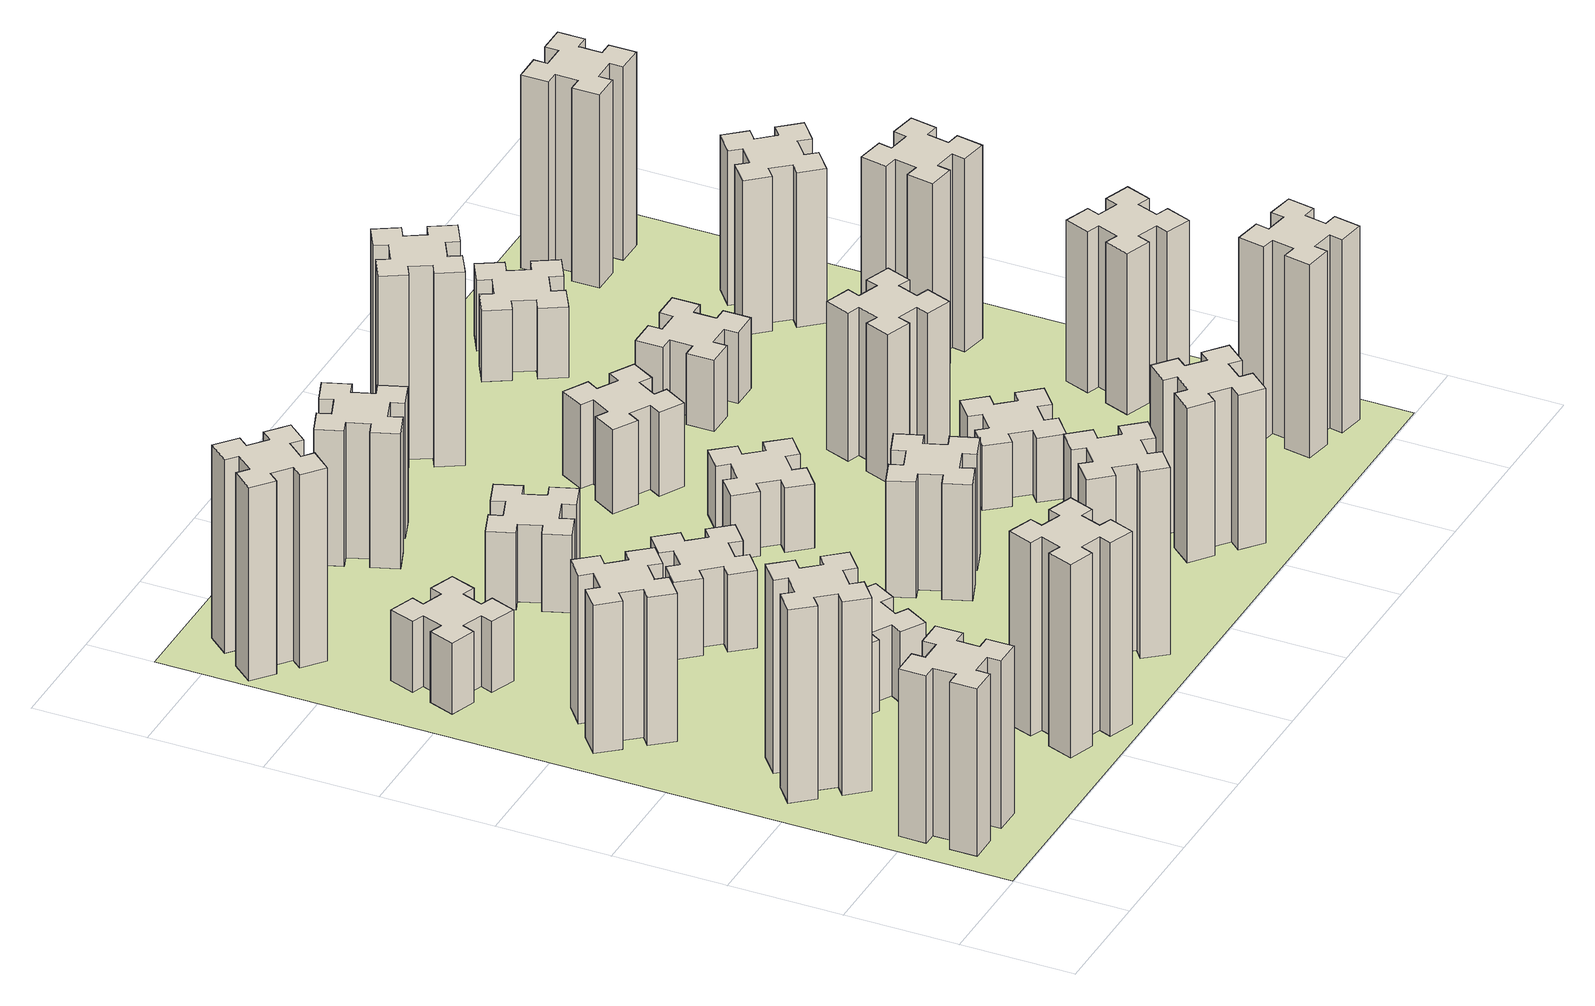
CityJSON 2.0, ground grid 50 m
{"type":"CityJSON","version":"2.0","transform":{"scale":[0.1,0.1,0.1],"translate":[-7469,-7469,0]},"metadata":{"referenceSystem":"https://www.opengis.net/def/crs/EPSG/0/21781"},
"CityObjects":{
"building1":{"type":"Building","attributes":{"class":"1000","function":"1000","usage":"1000","yearOfConstruction":2016,"roofType":"1000","measuredHeight":78,"storeysAboveGround":30,"storeysBelowGround":0},"geometry":[{"type":"Solid","lod":"1","boundaries":[[[[0,1,2,3,4,5,6,7,8,9,10,11,12,13,14,15,16,17,18,19]],[[17,16,20,21]],[[16,15,22,20]],[[15,14,23,22]],[[14,13,24,23]],[[13,12,25,24]],[[12,11,26,25]],[[11,10,27,26]],[[10,9,28,27]],[[9,8,29,28]],[[8,7,30,29]],[[7,6,31,30]],[[6,5,32,31]],[[5,4,33,32]],[[4,3,34,33]],[[3,2,35,34]],[[2,1,36,35]],[[1,0,37,36]],[[0,19,38,37]],[[19,18,39,38]],[[18,17,21,39]],[[24,25,26,27,28,29,30,31,32,33,34,35,36,37,38,39,21,20,22,23]]]]}]},
"building2":{"type":"Building","attributes":{"class":"1000","function":"1000","usage":"1000","yearOfConstruction":2016,"roofType":"1000","measuredHeight":90,"storeysAboveGround":30,"storeysBelowGround":0},"geometry":[{"type":"Solid","lod":"1","boundaries":[[[[40,41,42,43,44,45,46,47,48,49,50,51,52,53,54,55,56,57,58,59]],[[57,56,60,61]],[[56,55,62,60]],[[55,54,63,62]],[[54,53,64,63]],[[53,52,65,64]],[[52,51,66,65]],[[51,50,67,66]],[[50,49,68,67]],[[49,48,69,68]],[[48,47,70,69]],[[47,46,71,70]],[[46,45,72,71]],[[45,44,73,72]],[[44,43,74,73]],[[43,42,75,74]],[[42,41,76,75]],[[41,40,77,76]],[[40,59,78,77]],[[59,58,79,78]],[[58,57,61,79]],[[64,65,66,67,68,69,70,71,72,73,74,75,76,77,78,79,61,60,62,63]]]]}]},
"building3":{"type":"Building","attributes":{"class":"1000","function":"1000","usage":"1000","yearOfConstruction":2016,"roofType":"1000","measuredHeight":69,"storeysAboveGround":30,"storeysBelowGround":0},"geometry":[{"type":"Solid","lod":"1","boundaries":[[[[80,81,82,83,84,85,86,87,88,89,90,91,92,93,94,95,96,97,98,99]],[[97,96,100,101]],[[96,95,102,100]],[[95,94,103,102]],[[94,93,104,103]],[[93,92,105,104]],[[92,91,106,105]],[[91,90,107,106]],[[90,89,108,107]],[[89,88,109,108]],[[88,87,110,109]],[[87,86,111,110]],[[86,85,112,111]],[[85,84,113,112]],[[84,83,114,113]],[[83,82,115,114]],[[82,81,116,115]],[[81,80,117,116]],[[80,99,118,117]],[[99,98,119,118]],[[98,97,101,119]],[[104,105,106,107,108,109,110,111,112,113,114,115,116,117,118,119,101,100,102,103]]]]}]},
"building4":{"type":"Building","attributes":{"class":"1000","function":"1000","usage":"1000","yearOfConstruction":2016,"roofType":"1000","measuredHeight":33,"storeysAboveGround":30,"storeysBelowGround":0},"geometry":[{"type":"Solid","lod":"1","boundaries":[[[[120,121,122,123,124,125,126,127,128,129,130,131,132,133,134,135,136,137,138,139]],[[137,136,140,141]],[[136,135,142,140]],[[135,134,143,142]],[[134,133,144,143]],[[133,132,145,144]],[[132,131,146,145]],[[131,130,147,146]],[[130,129,148,147]],[[129,128,149,148]],[[128,127,150,149]],[[127,126,151,150]],[[126,125,152,151]],[[125,124,153,152]],[[124,123,154,153]],[[123,122,155,154]],[[122,121,156,155]],[[121,120,157,156]],[[120,139,158,157]],[[139,138,159,158]],[[138,137,141,159]],[[144,145,146,147,148,149,150,151,152,153,154,155,156,157,158,159,141,140,142,143]]]]}]},
"building5":{"type":"Building","attributes":{"class":"1000","function":"1000","usage":"1000","yearOfConstruction":2016,"roofType":"1000","measuredHeight":90,"storeysAboveGround":30,"storeysBelowGround":0},"geometry":[{"type":"Solid","lod":"1","boundaries":[[[[160,161,162,163,164,165,166,167,168,169,170,171,172,173,174,175,176,177,178,179]],[[177,176,180,181]],[[176,175,182,180]],[[175,174,183,182]],[[174,173,184,183]],[[173,172,185,184]],[[172,171,186,185]],[[171,170,187,186]],[[170,169,188,187]],[[169,168,189,188]],[[168,167,190,189]],[[167,166,191,190]],[[166,165,192,191]],[[165,164,193,192]],[[164,163,194,193]],[[163,162,195,194]],[[162,161,196,195]],[[161,160,197,196]],[[160,179,198,197]],[[179,178,199,198]],[[178,177,181,199]],[[184,185,186,187,188,189,190,191,192,193,194,195,196,197,198,199,181,180,182,183]]]]}]},
"building6":{"type":"Building","attributes":{"class":"1000","function":"1000","usage":"1000","yearOfConstruction":2016,"roofType":"1000","measuredHeight":90,"storeysAboveGround":30,"storeysBelowGround":0},"geometry":[{"type":"Solid","lod":"1","boundaries":[[[[200,201,202,203,204,205,206,207,208,209,210,211,212,213,214,215,216,217,218,219]],[[217,216,220,221]],[[216,215,222,220]],[[215,214,223,222]],[[214,213,224,223]],[[213,212,225,224]],[[212,211,226,225]],[[211,210,227,226]],[[210,209,228,227]],[[209,208,229,228]],[[208,207,230,229]],[[207,206,231,230]],[[206,205,232,231]],[[205,204,233,232]],[[204,203,234,233]],[[203,202,235,234]],[[202,201,236,235]],[[201,200,237,236]],[[200,219,238,237]],[[219,218,239,238]],[[218,217,221,239]],[[224,225,226,227,228,229,230,231,232,233,234,235,236,237,238,239,221,220,222,223]]]]}]},
"building7":{"type":"Building","attributes":{"class":"1000","function":"1000","usage":"1000","yearOfConstruction":2016,"roofType":"1000","measuredHeight":33,"storeysAboveGround":30,"storeysBelowGround":0},"geometry":[{"type":"Solid","lod":"1","boundaries":[[[[240,241,242,243,244,245,246,247,248,249,250,251,252,253,254,255,256,257,258,259]],[[257,256,260,261]],[[256,255,262,260]],[[255,254,263,262]],[[254,253,264,263]],[[253,252,265,264]],[[252,251,266,265]],[[251,250,267,266]],[[250,249,268,267]],[[249,248,269,268]],[[248,247,270,269]],[[247,246,271,270]],[[246,245,272,271]],[[245,244,273,272]],[[244,243,274,273]],[[243,242,275,274]],[[242,241,276,275]],[[241,240,277,276]],[[240,259,278,277]],[[259,258,279,278]],[[258,257,261,279]],[[264,265,266,267,268,269,270,271,272,273,274,275,276,277,278,279,261,260,262,263]]]]}]},
"building8":{"type":"Building","attributes":{"class":"1000","function":"1000","usage":"1000","yearOfConstruction":2016,"roofType":"1000","measuredHeight":36,"storeysAboveGround":30,"storeysBelowGround":0},"geometry":[{"type":"Solid","lod":"1","boundaries":[[[[280,281,282,283,284,285,286,287,288,289,290,291,292,293,294,295,296,297,298,299]],[[297,296,300,301]],[[296,295,302,300]],[[295,294,303,302]],[[294,293,304,303]],[[293,292,305,304]],[[292,291,306,305]],[[291,290,307,306]],[[290,289,308,307]],[[289,288,309,308]],[[288,287,310,309]],[[287,286,311,310]],[[286,285,312,311]],[[285,284,313,312]],[[284,283,314,313]],[[283,282,315,314]],[[282,281,316,315]],[[281,280,317,316]],[[280,299,318,317]],[[299,298,319,318]],[[298,297,301,319]],[[304,305,306,307,308,309,310,311,312,313,314,315,316,317,318,319,301,300,302,303]]]]}]},
"building9":{"type":"Building","attributes":{"class":"1000","function":"1000","usage":"1000","yearOfConstruction":2016,"roofType":"1000","measuredHeight":87,"storeysAboveGround":30,"storeysBelowGround":0},"geometry":[{"type":"Solid","lod":"1","boundaries":[[[[320,321,322,323,324,325,326,327,328,329,330,331,332,333,334,335,336,337,338,339]],[[337,336,340,341]],[[336,335,342,340]],[[335,334,343,342]],[[334,333,344,343]],[[333,332,345,344]],[[332,331,346,345]],[[331,330,347,346]],[[330,329,348,347]],[[329,328,349,348]],[[328,327,350,349]],[[327,326,351,350]],[[326,325,352,351]],[[325,324,353,352]],[[324,323,354,353]],[[323,322,355,354]],[[322,321,356,355]],[[321,320,357,356]],[[320,339,358,357]],[[339,338,359,358]],[[338,337,341,359]],[[344,345,346,347,348,349,350,351,352,353,354,355,356,357,358,359,341,340,342,343]]]]}]},
"building10":{"type":"Building","attributes":{"class":"1000","function":"1000","usage":"1000","yearOfConstruction":2016,"roofType":"1000","measuredHeight":36,"storeysAboveGround":30,"storeysBelowGround":0},"geometry":[{"type":"Solid","lod":"1","boundaries":[[[[360,361,362,363,364,365,366,367,368,369,370,371,372,373,374,375,376,377,378,379]],[[377,376,380,381]],[[376,375,382,380]],[[375,374,383,382]],[[374,373,384,383]],[[373,372,385,384]],[[372,371,386,385]],[[371,370,387,386]],[[370,369,388,387]],[[369,368,389,388]],[[368,367,390,389]],[[367,366,391,390]],[[366,365,392,391]],[[365,364,393,392]],[[364,363,394,393]],[[363,362,395,394]],[[362,361,396,395]],[[361,360,397,396]],[[360,379,398,397]],[[379,378,399,398]],[[378,377,381,399]],[[384,385,386,387,388,389,390,391,392,393,394,395,396,397,398,399,381,380,382,383]]]]}]},
"building11":{"type":"Building","attributes":{"class":"1000","function":"1000","usage":"1000","yearOfConstruction":2016,"roofType":"1000","measuredHeight":63,"storeysAboveGround":30,"storeysBelowGround":0},"geometry":[{"type":"Solid","lod":"1","boundaries":[[[[400,401,402,403,404,405,406,407,408,409,410,411,412,413,414,415,416,417,418,419]],[[417,416,420,421]],[[416,415,422,420]],[[415,414,423,422]],[[414,413,424,423]],[[413,412,425,424]],[[412,411,426,425]],[[411,410,427,426]],[[410,409,428,427]],[[409,408,429,428]],[[408,407,430,429]],[[407,406,431,430]],[[406,405,432,431]],[[405,404,433,432]],[[404,403,434,433]],[[403,402,435,434]],[[402,401,436,435]],[[401,400,437,436]],[[400,419,438,437]],[[419,418,439,438]],[[418,417,421,439]],[[424,425,426,427,428,429,430,431,432,433,434,435,436,437,438,439,421,420,422,423]]]]}]},
"building12":{"type":"Building","attributes":{"class":"1000","function":"1000","usage":"1000","yearOfConstruction":2016,"roofType":"1000","measuredHeight":54,"storeysAboveGround":30,"storeysBelowGround":0},"geometry":[{"type":"Solid","lod":"1","boundaries":[[[[440,441,442,443,444,445,446,447,448,449,450,451,452,453,454,455,456,457,458,459]],[[457,456,460,461]],[[456,455,462,460]],[[455,454,463,462]],[[454,453,464,463]],[[453,452,465,464]],[[452,451,466,465]],[[451,450,467,466]],[[450,449,468,467]],[[449,448,469,468]],[[448,447,470,469]],[[447,446,471,470]],[[446,445,472,471]],[[445,444,473,472]],[[444,443,474,473]],[[443,442,475,474]],[[442,441,476,475]],[[441,440,477,476]],[[440,459,478,477]],[[459,458,479,478]],[[458,457,461,479]],[[464,465,466,467,468,469,470,471,472,473,474,475,476,477,478,479,461,460,462,463]]]]}]},
"building13":{"type":"Building","attributes":{"class":"1000","function":"1000","usage":"1000","yearOfConstruction":2016,"roofType":"1000","measuredHeight":30,"storeysAboveGround":30,"storeysBelowGround":0},"geometry":[{"type":"Solid","lod":"1","boundaries":[[[[480,481,482,483,484,485,486,487,488,489,490,491,492,493,494,495,496,497,498,499]],[[497,496,500,501]],[[496,495,502,500]],[[495,494,503,502]],[[494,493,504,503]],[[493,492,505,504]],[[492,491,506,505]],[[491,490,507,506]],[[490,489,508,507]],[[489,488,509,508]],[[488,487,510,509]],[[487,486,511,510]],[[486,485,512,511]],[[485,484,513,512]],[[484,483,514,513]],[[483,482,515,514]],[[482,481,516,515]],[[481,480,517,516]],[[480,499,518,517]],[[499,498,519,518]],[[498,497,501,519]],[[504,505,506,507,508,509,510,511,512,513,514,515,516,517,518,519,501,500,502,503]]]]}]},
"building14":{"type":"Building","attributes":{"class":"1000","function":"1000","usage":"1000","yearOfConstruction":2016,"roofType":"1000","measuredHeight":72,"storeysAboveGround":30,"storeysBelowGround":0},"geometry":[{"type":"Solid","lod":"1","boundaries":[[[[520,521,522,523,524,525,526,527,528,529,530,531,532,533,534,535,536,537,538,539]],[[537,536,540,541]],[[536,535,542,540]],[[535,534,543,542]],[[534,533,544,543]],[[533,532,545,544]],[[532,531,546,545]],[[531,530,547,546]],[[530,529,548,547]],[[529,528,549,548]],[[528,527,550,549]],[[527,526,551,550]],[[526,525,552,551]],[[525,524,553,552]],[[524,523,554,553]],[[523,522,555,554]],[[522,521,556,555]],[[521,520,557,556]],[[520,539,558,557]],[[539,538,559,558]],[[538,537,541,559]],[[544,545,546,547,548,549,550,551,552,553,554,555,556,557,558,559,541,540,542,543]]]]}]},
"building15":{"type":"Building","attributes":{"class":"1000","function":"1000","usage":"1000","yearOfConstruction":2016,"roofType":"1000","measuredHeight":39,"storeysAboveGround":30,"storeysBelowGround":0},"geometry":[{"type":"Solid","lod":"1","boundaries":[[[[560,561,562,563,564,565,566,567,568,569,570,571,572,573,574,575,576,577,578,579]],[[577,576,580,581]],[[576,575,582,580]],[[575,574,583,582]],[[574,573,584,583]],[[573,572,585,584]],[[572,571,586,585]],[[571,570,587,586]],[[570,569,588,587]],[[569,568,589,588]],[[568,567,590,589]],[[567,566,591,590]],[[566,565,592,591]],[[565,564,593,592]],[[564,563,594,593]],[[563,562,595,594]],[[562,561,596,595]],[[561,560,597,596]],[[560,579,598,597]],[[579,578,599,598]],[[578,577,581,599]],[[584,585,586,587,588,589,590,591,592,593,594,595,596,597,598,599,581,580,582,583]]]]}]},
"building16":{"type":"Building","attributes":{"class":"1000","function":"1000","usage":"1000","yearOfConstruction":2016,"roofType":"1000","measuredHeight":90,"storeysAboveGround":30,"storeysBelowGround":0},"geometry":[{"type":"Solid","lod":"1","boundaries":[[[[600,601,602,603,604,605,606,607,608,609,610,611,612,613,614,615,616,617,618,619]],[[617,616,620,621]],[[616,615,622,620]],[[615,614,623,622]],[[614,613,624,623]],[[613,612,625,624]],[[612,611,626,625]],[[611,610,627,626]],[[610,609,628,627]],[[609,608,629,628]],[[608,607,630,629]],[[607,606,631,630]],[[606,605,632,631]],[[605,604,633,632]],[[604,603,634,633]],[[603,602,635,634]],[[602,601,636,635]],[[601,600,637,636]],[[600,619,638,637]],[[619,618,639,638]],[[618,617,621,639]],[[624,625,626,627,628,629,630,631,632,633,634,635,636,637,638,639,621,620,622,623]]]]}]},
"building17":{"type":"Building","attributes":{"class":"1000","function":"1000","usage":"1000","yearOfConstruction":2016,"roofType":"1000","measuredHeight":30,"storeysAboveGround":30,"storeysBelowGround":0},"geometry":[{"type":"Solid","lod":"1","boundaries":[[[[640,641,642,643,644,645,646,647,648,649,650,651,652,653,654,655,656,657,658,659]],[[657,656,660,661]],[[656,655,662,660]],[[655,654,663,662]],[[654,653,664,663]],[[653,652,665,664]],[[652,651,666,665]],[[651,650,667,666]],[[650,649,668,667]],[[649,648,669,668]],[[648,647,670,669]],[[647,646,671,670]],[[646,645,672,671]],[[645,644,673,672]],[[644,643,674,673]],[[643,642,675,674]],[[642,641,676,675]],[[641,640,677,676]],[[640,659,678,677]],[[659,658,679,678]],[[658,657,661,679]],[[664,665,666,667,668,669,670,671,672,673,674,675,676,677,678,679,661,660,662,663]]]]}]},
"building18":{"type":"Building","attributes":{"class":"1000","function":"1000","usage":"1000","yearOfConstruction":2016,"roofType":"1000","measuredHeight":69,"storeysAboveGround":30,"storeysBelowGround":0},"geometry":[{"type":"Solid","lod":"1","boundaries":[[[[680,681,682,683,684,685,686,687,688,689,690,691,692,693,694,695,696,697,698,699]],[[697,696,700,701]],[[696,695,702,700]],[[695,694,703,702]],[[694,693,704,703]],[[693,692,705,704]],[[692,691,706,705]],[[691,690,707,706]],[[690,689,708,707]],[[689,688,709,708]],[[688,687,710,709]],[[687,686,711,710]],[[686,685,712,711]],[[685,684,713,712]],[[684,683,714,713]],[[683,682,715,714]],[[682,681,716,715]],[[681,680,717,716]],[[680,699,718,717]],[[699,698,719,718]],[[698,697,701,719]],[[704,705,706,707,708,709,710,711,712,713,714,715,716,717,718,719,701,700,702,703]]]]}]},
"building19":{"type":"Building","attributes":{"class":"1000","function":"1000","usage":"1000","yearOfConstruction":2016,"roofType":"1000","measuredHeight":33,"storeysAboveGround":30,"storeysBelowGround":0},"geometry":[{"type":"Solid","lod":"1","boundaries":[[[[720,721,722,723,724,725,726,727,728,729,730,731,732,733,734,735,736,737,738,739]],[[737,736,740,741]],[[736,735,742,740]],[[735,734,743,742]],[[734,733,744,743]],[[733,732,745,744]],[[732,731,746,745]],[[731,730,747,746]],[[730,729,748,747]],[[729,728,749,748]],[[728,727,750,749]],[[727,726,751,750]],[[726,725,752,751]],[[725,724,753,752]],[[724,723,754,753]],[[723,722,755,754]],[[722,721,756,755]],[[721,720,757,756]],[[720,739,758,757]],[[739,738,759,758]],[[738,737,741,759]],[[744,745,746,747,748,749,750,751,752,753,754,755,756,757,758,759,741,740,742,743]]]]}]},
"building20":{"type":"Building","attributes":{"class":"1000","function":"1000","usage":"1000","yearOfConstruction":2016,"roofType":"1000","measuredHeight":90,"storeysAboveGround":30,"storeysBelowGround":0},"geometry":[{"type":"Solid","lod":"1","boundaries":[[[[760,761,762,763,764,765,766,767,768,769,770,771,772,773,774,775,776,777,778,779]],[[777,776,780,781]],[[776,775,782,780]],[[775,774,783,782]],[[774,773,784,783]],[[773,772,785,784]],[[772,771,786,785]],[[771,770,787,786]],[[770,769,788,787]],[[769,768,789,788]],[[768,767,790,789]],[[767,766,791,790]],[[766,765,792,791]],[[765,764,793,792]],[[764,763,794,793]],[[763,762,795,794]],[[762,761,796,795]],[[761,760,797,796]],[[760,779,798,797]],[[779,778,799,798]],[[778,777,781,799]],[[784,785,786,787,788,789,790,791,792,793,794,795,796,797,798,799,781,780,782,783]]]]}]},
"building21":{"type":"Building","attributes":{"class":"1000","function":"1000","usage":"1000","yearOfConstruction":2016,"roofType":"1000","measuredHeight":33,"storeysAboveGround":30,"storeysBelowGround":0},"geometry":[{"type":"Solid","lod":"1","boundaries":[[[[800,801,802,803,804,805,806,807,808,809,810,811,812,813,814,815,816,817,818,819]],[[817,816,820,821]],[[816,815,822,820]],[[815,814,823,822]],[[814,813,824,823]],[[813,812,825,824]],[[812,811,826,825]],[[811,810,827,826]],[[810,809,828,827]],[[809,808,829,828]],[[808,807,830,829]],[[807,806,831,830]],[[806,805,832,831]],[[805,804,833,832]],[[804,803,834,833]],[[803,802,835,834]],[[802,801,836,835]],[[801,800,837,836]],[[800,819,838,837]],[[819,818,839,838]],[[818,817,821,839]],[[824,825,826,827,828,829,830,831,832,833,834,835,836,837,838,839,821,820,822,823]]]]}]},
"building22":{"type":"Building","attributes":{"class":"1000","function":"1000","usage":"1000","yearOfConstruction":2016,"roofType":"1000","measuredHeight":75,"storeysAboveGround":30,"storeysBelowGround":0},"geometry":[{"type":"Solid","lod":"1","boundaries":[[[[840,841,842,843,844,845,846,847,848,849,850,851,852,853,854,855,856,857,858,859]],[[857,856,860,861]],[[856,855,862,860]],[[855,854,863,862]],[[854,853,864,863]],[[853,852,865,864]],[[852,851,866,865]],[[851,850,867,866]],[[850,849,868,867]],[[849,848,869,868]],[[848,847,870,869]],[[847,846,871,870]],[[846,845,872,871]],[[845,844,873,872]],[[844,843,874,873]],[[843,842,875,874]],[[842,841,876,875]],[[841,840,877,876]],[[840,859,878,877]],[[859,858,879,878]],[[858,857,861,879]],[[864,865,866,867,868,869,870,871,872,873,874,875,876,877,878,879,861,860,862,863]]]]}]},
"building23":{"type":"Building","attributes":{"class":"1000","function":"1000","usage":"1000","yearOfConstruction":2016,"roofType":"1000","measuredHeight":90,"storeysAboveGround":30,"storeysBelowGround":0},"geometry":[{"type":"Solid","lod":"1","boundaries":[[[[880,881,882,883,884,885,886,887,888,889,890,891,892,893,894,895,896,897,898,899]],[[897,896,900,901]],[[896,895,902,900]],[[895,894,903,902]],[[894,893,904,903]],[[893,892,905,904]],[[892,891,906,905]],[[891,890,907,906]],[[890,889,908,907]],[[889,888,909,908]],[[888,887,910,909]],[[887,886,911,910]],[[886,885,912,911]],[[885,884,913,912]],[[884,883,914,913]],[[883,882,915,914]],[[882,881,916,915]],[[881,880,917,916]],[[880,899,918,917]],[[899,898,919,918]],[[898,897,901,919]],[[904,905,906,907,908,909,910,911,912,913,914,915,916,917,918,919,901,900,902,903]]]]}]},
"building24":{"type":"Building","attributes":{"class":"1000","function":"1000","usage":"1000","yearOfConstruction":2016,"roofType":"1000","measuredHeight":72,"storeysAboveGround":30,"storeysBelowGround":0},"geometry":[{"type":"Solid","lod":"1","boundaries":[[[[920,921,922,923,924,925,926,927,928,929,930,931,932,933,934,935,936,937,938,939]],[[937,936,940,941]],[[936,935,942,940]],[[935,934,943,942]],[[934,933,944,943]],[[933,932,945,944]],[[932,931,946,945]],[[931,930,947,946]],[[930,929,948,947]],[[929,928,949,948]],[[928,927,950,949]],[[927,926,951,950]],[[926,925,952,951]],[[925,924,953,952]],[[924,923,954,953]],[[923,922,955,954]],[[922,921,956,955]],[[921,920,957,956]],[[920,939,958,957]],[[939,938,959,958]],[[938,937,941,959]],[[944,945,946,947,948,949,950,951,952,953,954,955,956,957,958,959,941,940,942,943]]]]}]},
"building25":{"type":"Building","attributes":{"class":"1000","function":"1000","usage":"1000","yearOfConstruction":2016,"roofType":"1000","measuredHeight":90,"storeysAboveGround":30,"storeysBelowGround":0},"geometry":[{"type":"Solid","lod":"1","boundaries":[[[[960,961,962,963,964,965,966,967,968,969,970,971,972,973,974,975,976,977,978,979]],[[977,976,980,981]],[[976,975,982,980]],[[975,974,983,982]],[[974,973,984,983]],[[973,972,985,984]],[[972,971,986,985]],[[971,970,987,986]],[[970,969,988,987]],[[969,968,989,988]],[[968,967,990,989]],[[967,966,991,990]],[[966,965,992,991]],[[965,964,993,992]],[[964,963,994,993]],[[963,962,995,994]],[[962,961,996,995]],[[961,960,997,996]],[[960,979,998,997]],[[979,978,999,998]],[[978,977,981,999]],[[984,985,986,987,988,989,990,991,992,993,994,995,996,997,998,999,981,980,982,983]]]]}]},
"landuse1":{"type":"LandUse","attributes":{"name":"plot1","function":"1010"},"geometry":[{"type":"MultiSurface","lod":"1","boundaries":[[[1000,1001,1002,1003]]]}]}
},
"vertices":[
[165,425,0],[165,325,0],[105,325,0],[105,205,0],[225,205,0],[225,265,0],[325,265,0],[325,205,0],[445,205,0],[445,325,0],[385,325,0],[385,425,0],[445,425,0],[445,545,0],[325,545,0],[325,485,0],[225,485,0],[225,545,0],[105,545,0],[105,425,0],[225,485,780],[225,545,780],[325,485,780],[325,545,780],[445,545,780],[445,425,780],[385,425,780],[385,325,780],[445,325,780],[445,205,780],[325,205,780],[325,265,780],[225,265,780],[225,205,780],[105,205,780],[105,325,780],[165,325,780],[165,425,780],[105,425,780],[105,545,780],
[492,1048,0],[427,1124,0],[473,1163,0],[396,1255,0],[304,1178,0],[343,1132,0],[266,1067,0],[228,1113,0],[136,1036,0],[213,944,0],[259,983,0],[323,906,0],[277,868,0],[354,776,0],[446,853,0],[408,899,0],[484,963,0],[523,917,0],[615,994,0],[538,1086,0],[484,963,900],[523,917,900],[408,899,900],[446,853,900],[354,776,900],[277,868,900],[323,906,900],[259,983,900],[213,944,900],[136,1036,900],[228,1113,900],[266,1067,900],[343,1132,900],[304,1178,900],[396,1255,900],[473,1163,900],[427,1124,900],[492,1048,900],[538,1086,900],[615,994,900],
[492,1888,0],[427,1964,0],[473,2003,0],[396,2095,0],[304,2018,0],[343,1972,0],[266,1907,0],[228,1953,0],[136,1876,0],[213,1784,0],[259,1823,0],[323,1746,0],[277,1708,0],[354,1616,0],[446,1693,0],[408,1739,0],[484,1803,0],[523,1757,0],[615,1834,0],[538,1926,0],[484,1803,690],[523,1757,690],[408,1739,690],[446,1693,690],[354,1616,690],[277,1708,690],[323,1746,690],[259,1823,690],[213,1784,690],[136,1876,690],[228,1953,690],[266,1907,690],[343,1972,690],[304,2018,690],[396,2095,690],[473,2003,690],[427,1964,690],[492,1888,690],[538,1926,690],[615,1834,690],
[291,2509,0],[385,2475,0],[364,2419,0],[477,2377,0],[518,2490,0],[462,2511,0],[496,2605,0],[552,2584,0],[593,2697,0],[480,2738,0],[460,2682,0],[366,2716,0],[387,2772,0],[274,2813,0],[233,2700,0],[289,2680,0],[255,2586,0],[199,2607,0],[157,2494,0],[270,2453,0],[255,2586,330],[199,2607,330],[289,2680,330],[233,2700,330],[274,2813,330],[387,2772,330],[366,2716,330],[460,2682,330],[480,2738,330],[593,2697,330],[552,2584,330],[496,2605,330],[462,2511,330],[518,2490,330],[477,2377,330],[364,2419,330],[385,2475,330],[291,2509,330],[270,2453,330],[157,2494,330],
[1029,360,0],[995,266,0],[939,287,0],[897,174,0],[1010,133,0],[1031,189,0],[1125,155,0],[1104,99,0],[1217,57,0],[1258,170,0],[1202,191,0],[1236,285,0],[1292,264,0],[1333,377,0],[1220,418,0],[1200,362,0],[1106,396,0],[1127,452,0],[1014,493,0],[973,380,0],[1106,396,900],[1127,452,900],[1200,362,900],[1220,418,900],[1333,377,900],[1292,264,900],[1236,285,900],[1202,191,900],[1258,170,900],[1217,57,900],[1104,99,900],[1125,155,900],[1031,189,900],[1010,133,900],[897,174,900],[939,287,900],[995,266,900],[1029,360,900],[973,380,900],[1014,493,900],
[384,3387,0],[308,3452,0],[346,3498,0],[254,3575,0],[177,3483,0],[223,3444,0],[159,3368,0],[113,3406,0],[36,3314,0],[128,3237,0],[166,3283,0],[243,3219,0],[204,3173,0],[296,3096,0],[373,3188,0],[327,3226,0],[392,3303,0],[438,3264,0],[515,3356,0],[423,3433,0],[392,3303,900],[438,3264,900],[327,3226,900],[373,3188,900],[296,3096,900],[204,3173,900],[243,3219,900],[166,3283,900],[128,3237,900],[36,3314,900],[113,3406,900],[159,3368,900],[223,3444,900],[177,3483,900],[254,3575,900],[346,3498,900],[308,3452,900],[384,3387,900],[423,3433,900],[515,3356,900],
[1086,1017,0],[1136,1104,0],[1188,1074,0],[1248,1178,0],[1144,1238,0],[1114,1186,0],[1027,1236,0],[1057,1288,0],[953,1348,0],[893,1244,0],[945,1214,0],[895,1127,0],[843,1157,0],[783,1053,0],[887,993,0],[917,1045,0],[1004,995,0],[974,943,0],[1078,883,0],[1138,987,0],[1004,995,330],[974,943,330],[917,1045,330],[887,993,330],[783,1053,330],[843,1157,330],[895,1127,330],[945,1214,330],[893,1244,330],[953,1348,330],[1057,1288,330],[1027,1236,330],[1114,1186,330],[1144,1238,330],[1248,1178,330],[1188,1074,330],[1136,1104,330],[1086,1017,330],[1138,987,330],[1078,883,330],
[1083,1972,0],[1006,1907,0],[968,1953,0],[876,1876,0],[953,1784,0],[999,1823,0],[1063,1746,0],[1017,1708,0],[1094,1616,0],[1186,1693,0],[1148,1739,0],[1224,1803,0],[1263,1757,0],[1355,1834,0],[1278,1926,0],[1232,1888,0],[1167,1964,0],[1213,2003,0],[1136,2095,0],[1044,2018,0],[1167,1964,360],[1213,2003,360],[1232,1888,360],[1278,1926,360],[1355,1834,360],[1263,1757,360],[1224,1803,360],[1148,1739,360],[1186,1693,360],[1094,1616,360],[1017,1708,360],[1063,1746,360],[999,1823,360],[953,1784,360],[876,1876,360],[968,1953,360],[1006,1907,360],[1083,1972,360],[1044,2018,360],[1136,2095,360],
[1639,343,0],[1703,266,0],[1657,228,0],[1734,136,0],[1826,213,0],[1788,259,0],[1864,323,0],[1903,277,0],[1995,354,0],[1918,446,0],[1872,408,0],[1807,484,0],[1853,523,0],[1776,615,0],[1684,538,0],[1723,492,0],[1646,427,0],[1608,473,0],[1516,396,0],[1593,304,0],[1646,427,870],[1608,473,870],[1723,492,870],[1684,538,870],[1776,615,870],[1853,523,870],[1807,484,870],[1872,408,870],[1918,446,870],[1995,354,870],[1903,277,870],[1864,323,870],[1788,259,870],[1826,213,870],[1734,136,870],[1657,228,870],[1703,266,870],[1639,343,870],[1593,304,870],[1516,396,870],
[1106,2475,0],[1200,2509,0],[1220,2453,0],[1333,2494,0],[1292,2607,0],[1236,2586,0],[1202,2680,0],[1258,2700,0],[1217,2813,0],[1104,2772,0],[1125,2716,0],[1031,2682,0],[1010,2738,0],[897,2697,0],[939,2584,0],[995,2605,0],[1029,2511,0],[973,2490,0],[1014,2377,0],[1127,2419,0],[1029,2511,360],[973,2490,360],[995,2605,360],[939,2584,360],[897,2697,360],[1010,2738,360],[1031,2682,360],[1125,2716,360],[1104,2772,360],[1217,2813,360],[1258,2700,360],[1202,2680,360],[1236,2586,360],[1292,2607,360],[1333,2494,360],[1220,2453,360],[1200,2509,360],[1106,2475,360],[1127,2419,360],[1014,2377,360],
[1125,3456,0],[1031,3422,0],[1010,3478,0],[897,3437,0],[939,3324,0],[995,3345,0],[1029,3251,0],[973,3230,0],[1014,3117,0],[1127,3159,0],[1106,3215,0],[1200,3249,0],[1220,3193,0],[1333,3234,0],[1292,3347,0],[1236,3326,0],[1202,3420,0],[1258,3440,0],[1217,3553,0],[1104,3512,0],[1202,3420,630],[1258,3440,630],[1236,3326,630],[1292,3347,630],[1333,3234,630],[1220,3193,630],[1200,3249,630],[1106,3215,630],[1127,3159,630],[1014,3117,630],[973,3230,630],[1029,3251,630],[995,3345,630],[939,3324,630],[897,3437,630],[1010,3478,630],[1031,3422,630],[1125,3456,630],[1104,3512,630],[1217,3553,630],
[1976,1206,0],[1942,1300,0],[1998,1320,0],[1957,1433,0],[1844,1392,0],[1865,1336,0],[1771,1302,0],[1750,1358,0],[1637,1317,0],[1679,1204,0],[1735,1225,0],[1769,1131,0],[1713,1110,0],[1754,997,0],[1867,1039,0],[1846,1095,0],[1940,1129,0],[1960,1073,0],[2073,1114,0],[2032,1227,0],[1940,1129,540],[1960,1073,540],[1846,1095,540],[1867,1039,540],[1754,997,540],[1713,1110,540],[1769,1131,540],[1735,1225,540],[1679,1204,540],[1637,1317,540],[1750,1358,540],[1771,1302,540],[1865,1336,540],[1844,1392,540],[1957,1433,540],[1998,1320,540],[1942,1300,540],[1976,1206,540],[2032,1227,540],[2073,1114,540],
[1972,1988,0],[1907,2064,0],[1953,2103,0],[1876,2195,0],[1784,2118,0],[1823,2072,0],[1746,2007,0],[1708,2053,0],[1616,1976,0],[1693,1884,0],[1739,1923,0],[1803,1846,0],[1757,1808,0],[1834,1716,0],[1926,1793,0],[1888,1839,0],[1964,1903,0],[2003,1857,0],[2095,1934,0],[2018,2026,0],[1964,1903,300],[2003,1857,300],[1888,1839,300],[1926,1793,300],[1834,1716,300],[1757,1808,300],[1803,1846,300],[1739,1923,300],[1693,1884,300],[1616,1976,300],[1708,2053,300],[1746,2007,300],[1823,2072,300],[1784,2118,300],[1876,2195,300],[1953,2103,300],[1907,2064,300],[1972,1988,300],[2018,2026,300],[2095,1934,300],
[2486,323,0],[2563,259,0],[2524,213,0],[2616,136,0],[2693,228,0],[2647,266,0],[2712,343,0],[2758,304,0],[2835,396,0],[2743,473,0],[2704,427,0],[2628,492,0],[2666,538,0],[2574,615,0],[2497,523,0],[2543,484,0],[2479,408,0],[2433,446,0],[2356,354,0],[2448,277,0],[2479,408,720],[2433,446,720],[2543,484,720],[2497,523,720],[2574,615,720],[2666,538,720],[2628,492,720],[2704,427,720],[2743,473,720],[2835,396,720],[2758,304,720],[2712,343,720],[2647,266,720],[2693,228,720],[2616,136,720],[2524,213,720],[2563,259,720],[2486,323,720],[2448,277,720],[2356,354,720],
[2026,2497,0],[2076,2584,0],[2128,2554,0],[2188,2658,0],[2084,2718,0],[2054,2666,0],[1967,2716,0],[1997,2768,0],[1893,2828,0],[1833,2724,0],[1885,2694,0],[1835,2607,0],[1783,2637,0],[1723,2533,0],[1827,2473,0],[1857,2525,0],[1944,2475,0],[1914,2423,0],[2018,2363,0],[2078,2467,0],[1944,2475,390],[1914,2423,390],[1857,2525,390],[1827,2473,390],[1723,2533,390],[1783,2637,390],[1835,2607,390],[1885,2694,390],[1833,2724,390],[1893,2828,390],[1997,2768,390],[1967,2716,390],[2054,2666,390],[2084,2718,390],[2188,2658,390],[2128,2554,390],[2076,2584,390],[2026,2497,390],[2078,2467,390],[2018,2363,390],
[1844,3556,0],[1757,3506,0],[1727,3558,0],[1623,3498,0],[1683,3394,0],[1735,3424,0],[1785,3337,0],[1733,3307,0],[1793,3203,0],[1897,3263,0],[1867,3315,0],[1954,3365,0],[1984,3313,0],[2088,3373,0],[2028,3477,0],[1976,3447,0],[1926,3534,0],[1978,3564,0],[1918,3668,0],[1814,3608,0],[1926,3534,900],[1978,3564,900],[1976,3447,900],[2028,3477,900],[2088,3373,900],[1984,3313,900],[1954,3365,900],[1867,3315,900],[1897,3263,900],[1793,3203,900],[1733,3307,900],[1785,3337,900],[1735,3424,900],[1683,3394,900],[1623,3498,900],[1727,3558,900],[1757,3506,900],[1844,3556,900],[1814,3608,900],[1918,3668,900],
[2628,1099,0],[2704,1163,0],[2743,1117,0],[2835,1194,0],[2758,1286,0],[2712,1248,0],[2647,1324,0],[2693,1363,0],[2616,1455,0],[2524,1378,0],[2563,1332,0],[2486,1267,0],[2448,1313,0],[2356,1236,0],[2433,1144,0],[2479,1183,0],[2543,1106,0],[2497,1068,0],[2574,976,0],[2666,1053,0],[2543,1106,300],[2497,1068,300],[2479,1183,300],[2433,1144,300],[2356,1236,300],[2448,1313,300],[2486,1267,300],[2563,1332,300],[2524,1378,300],[2616,1455,300],[2693,1363,300],[2647,1324,300],[2712,1248,300],[2758,1286,300],[2835,1194,300],[2743,1117,300],[2704,1163,300],[2628,1099,300],[2666,1053,300],[2574,976,300],
[2682,1671,0],[2716,1765,0],[2772,1744,0],[2813,1857,0],[2700,1898,0],[2680,1842,0],[2586,1876,0],[2607,1932,0],[2494,1973,0],[2453,1860,0],[2509,1840,0],[2475,1746,0],[2419,1767,0],[2377,1654,0],[2490,1613,0],[2511,1669,0],[2605,1635,0],[2584,1579,0],[2697,1537,0],[2738,1650,0],[2605,1635,690],[2584,1579,690],[2511,1669,690],[2490,1613,690],[2377,1654,690],[2419,1767,690],[2475,1746,690],[2509,1840,690],[2453,1860,690],[2494,1973,690],[2607,1932,690],[2586,1876,690],[2680,1842,690],[2700,1898,690],[2813,1857,690],[2772,1744,690],[2716,1765,690],[2682,1671,690],[2738,1650,690],[2697,1537,690],
[2705,2545,0],[2705,2645,0],[2765,2645,0],[2765,2765,0],[2645,2765,0],[2645,2705,0],[2545,2705,0],[2545,2765,0],[2425,2765,0],[2425,2645,0],[2485,2645,0],[2485,2545,0],[2425,2545,0],[2425,2425,0],[2545,2425,0],[2545,2485,0],[2645,2485,0],[2645,2425,0],[2765,2425,0],[2765,2545,0],[2645,2485,330],[2645,2425,330],[2545,2485,330],[2545,2425,330],[2425,2425,330],[2425,2545,330],[2485,2545,330],[2485,2645,330],[2425,2645,330],[2425,2765,330],[2545,2765,330],[2545,2705,330],[2645,2705,330],[2645,2765,330],[2765,2765,330],[2765,2645,330],[2705,2645,330],[2705,2545,330],[2765,2545,330],[2765,2425,330],
[3504,475,0],[3405,492,0],[3416,551,0],[3297,572,0],[3277,454,0],[3336,444,0],[3318,345,0],[3259,356,0],[3238,237,0],[3357,217,0],[3367,276,0],[3465,258,0],[3455,199,0],[3573,178,0],[3594,297,0],[3535,307,0],[3552,405,0],[3611,395,0],[3632,513,0],[3514,534,0],[3552,405,900],[3611,395,900],[3535,307,900],[3594,297,900],[3573,178,900],[3455,199,900],[3465,258,900],[3367,276,900],[3357,217,900],[3238,237,900],[3259,356,900],[3318,345,900],[3336,444,900],[3277,454,900],[3297,572,900],[3416,551,900],[3405,492,900],[3504,475,900],[3514,534,900],[3632,513,900],
[2716,3347,0],[2666,3434,0],[2718,3464,0],[2658,3568,0],[2554,3508,0],[2584,3456,0],[2497,3406,0],[2467,3458,0],[2363,3398,0],[2423,3294,0],[2475,3324,0],[2525,3237,0],[2473,3207,0],[2533,3103,0],[2637,3163,0],[2607,3215,0],[2694,3265,0],[2724,3213,0],[2828,3273,0],[2768,3377,0],[2694,3265,330],[2724,3213,330],[2607,3215,330],[2637,3163,330],[2533,3103,330],[2473,3207,330],[2525,3237,330],[2475,3324,330],[2423,3294,330],[2363,3398,330],[2467,3458,330],[2497,3406,330],[2584,3456,330],[2554,3508,330],[2658,3568,330],[2718,3464,330],[2666,3434,330],[2716,3347,330],[2768,3377,330],[2828,3273,330],
[3351,1029,0],[3445,995,0],[3424,939,0],[3537,897,0],[3578,1010,0],[3522,1031,0],[3556,1125,0],[3612,1104,0],[3653,1217,0],[3540,1258,0],[3520,1202,0],[3426,1236,0],[3447,1292,0],[3334,1333,0],[3293,1220,0],[3349,1200,0],[3315,1106,0],[3259,1127,0],[3217,1014,0],[3330,973,0],[3315,1106,750],[3259,1127,750],[3349,1200,750],[3293,1220,750],[3334,1333,750],[3447,1292,750],[3426,1236,750],[3520,1202,750],[3540,1258,750],[3653,1217,750],[3612,1104,750],[3556,1125,750],[3522,1031,750],[3578,1010,750],[3537,897,750],[3424,939,750],[3445,995,750],[3351,1029,750],[3330,973,750],[3217,1014,750],
[3267,1856,0],[3365,1838,0],[3355,1779,0],[3473,1758,0],[3494,1877,0],[3435,1887,0],[3452,1985,0],[3511,1975,0],[3532,2093,0],[3414,2114,0],[3404,2055,0],[3305,2072,0],[3316,2131,0],[3197,2152,0],[3177,2034,0],[3236,2024,0],[3218,1925,0],[3159,1936,0],[3138,1817,0],[3257,1797,0],[3218,1925,900],[3159,1936,900],[3236,2024,900],[3177,2034,900],[3197,2152,900],[3316,2131,900],[3305,2072,900],[3404,2055,900],[3414,2114,900],[3532,2093,900],[3511,1975,900],[3452,1985,900],[3435,1887,900],[3494,1877,900],[3473,1758,900],[3355,1779,900],[3365,1838,900],[3267,1856,900],[3257,1797,900],[3138,1817,900],
[3219,2563,0],[3283,2486,0],[3237,2448,0],[3314,2356,0],[3406,2433,0],[3368,2479,0],[3444,2543,0],[3483,2497,0],[3575,2574,0],[3498,2666,0],[3452,2628,0],[3387,2704,0],[3433,2743,0],[3356,2835,0],[3264,2758,0],[3303,2712,0],[3226,2647,0],[3188,2693,0],[3096,2616,0],[3173,2524,0],[3226,2647,720],[3188,2693,720],[3303,2712,720],[3264,2758,720],[3356,2835,720],[3433,2743,720],[3387,2704,720],[3452,2628,720],[3498,2666,720],[3575,2574,720],[3483,2497,720],[3444,2543,720],[3368,2479,720],[3406,2433,720],[3314,2356,720],[3237,2448,720],[3283,2486,720],[3219,2563,720],[3173,2524,720],[3096,2616,720],
[3285,3325,0],[3385,3325,0],[3385,3265,0],[3505,3265,0],[3505,3385,0],[3445,3385,0],[3445,3485,0],[3505,3485,0],[3505,3605,0],[3385,3605,0],[3385,3545,0],[3285,3545,0],[3285,3605,0],[3165,3605,0],[3165,3485,0],[3225,3485,0],[3225,3385,0],[3165,3385,0],[3165,3265,0],[3285,3265,0],[3225,3385,900],[3165,3385,900],[3225,3485,900],[3165,3485,900],[3165,3605,900],[3285,3605,900],[3285,3545,900],[3385,3545,900],[3385,3605,900],[3505,3605,900],[3505,3485,900],[3445,3485,900],[3445,3385,900],[3505,3385,900],[3505,3265,900],[3385,3265,900],[3385,3325,900],[3285,3325,900],[3285,3265,900],[3165,3265,900],
[5,3705,0],[3705,3705,0],[3705,5,0],[5,5,0]
]}
